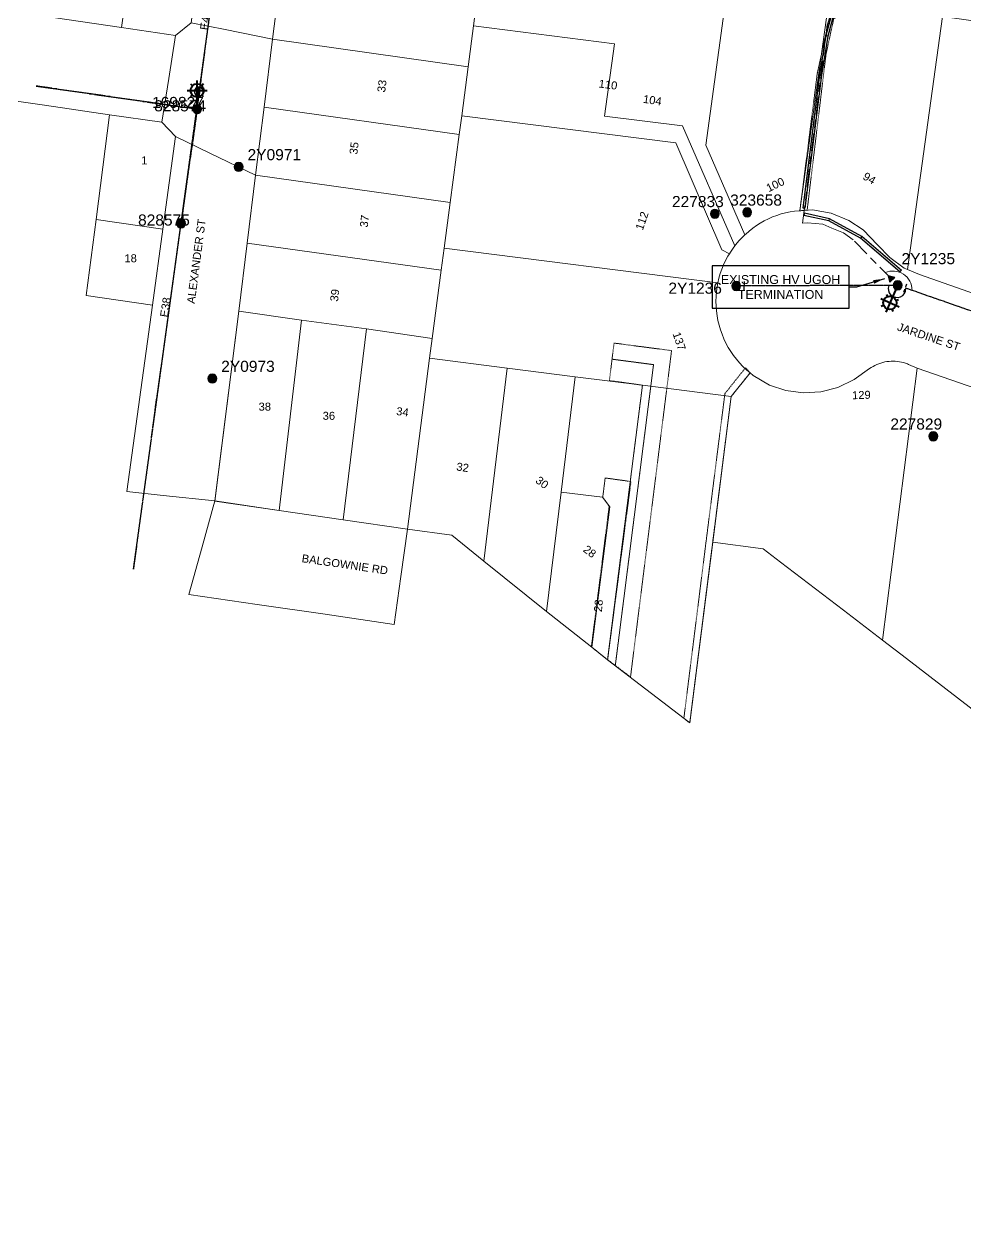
# Model space of a CAD drawing. Header units: metres. Extents: x 15383 to 530218, y 6156255 to 6759712.
# Drawn here: x 305922.8 to 306134.6, y 6192579.4 to 6192848.5 of the extents above; entities that cross this region are included whole.
import ezdxf
from ezdxf.enums import TextEntityAlignment as Align

# ---------------------------------------------------------------- set-up
doc = ezdxf.new("R2010")
doc.units = ezdxf.units.M
for name, pattern in [('Cable Exist OH', [1, 1, 0]), ('Cable Exist UG', [8.2, 4, -1.2, 1.8, -1.2]), ('HIDDEN', [0.375, 0.25, -0.125]), ('HIDDEN2', [0.1875, 0.125, -0.0625])]:
    doc.linetypes.add(name, pattern=pattern)
doc.layers.get('0').update_dxf_attribs({"color": 6})
for name, color, linetype in [('_User Miscellaneous1', 7, 'Continuous'), ('Equip_SP_HV_EXT', 7, 'Continuous'), ('Equip_SP_LV_EXT', 7, 'Continuous'), ('Equip_SP_SL_EXT', 7, 'Continuous'), ('Mains_HV_EXT', 7, 'Continuous'), ('Mains_HV_NEW', 2, 'Continuous'), ('Mains_HV_NEW_UGOH', 2, 'Continuous'), ('Mains_LV_EXT', 7, 'Continuous'), ('Mains_SL_EXT', 7, 'Continuous'), ('Notes_HV_MISC', 7, 'Continuous'), ('OH_Details_SP_MISC', 7, 'Continuous'), ('Services_SL_EXT', 7, 'Continuous'), ('SupportsOH_SP_MISC', 7, 'Continuous'), ('SupportsOH_SP_TR_HV_LV_SL_EXT', 7, 'Continuous'), ('UG_Details_SP_MISC', 7, 'Continuous')]:
    doc.layers.add(name, color=color, linetype=linetype)
for name, color, linetype, lineweight in [('Cadastre Buildings_SP_EXT', 9, 'Continuous', 5), ('Cadastre Land Parcels_SP_EXT', 9, 'Continuous', 5), ('Cadastre Other Property_SP_EXT', 9, 'HIDDEN', 5), ('Cadastre Roads_SP_EXT', 9, 'Continuous', 5)]:
    doc.layers.add(name, color=color, linetype=linetype, lineweight=lineweight)
doc.styles.add('iecARIAL', font='arial.ttf', dxfattribs={"height": 2})
doc.styles.add('POLE_LABEL', font='arial.ttf')
doc.styles.get("Standard").update_dxf_attribs({"font": 'arial.ttf'})
doc.linetypes.add('Cable New UG', pattern='A,7,-0.25,["x",Standard,S=2,R=0,X=0.2,Y=-0.8],-2.1', length=9.35)
doc.dimstyles.get("Standard").update_dxf_attribs({"dimtxt": 0.18, "dimasz": 0.18, "dimexe": 0.18, "dimexo": 0.0625, "dimgap": 0.09, "dimtad": 0, "dimtih": 1, "dimtoh": 1, "dimdec": 4, "dimzin": 0, "dimdsep": 46, "dimtxsty": 'Standard', "dimcen": 0.09, "dimadec": 0, "dimazin": 0, "dimtfac": 1, "dimtdec": 4, "dimtofl": 0, "dimtmove": 0, "dimatfit": 3, "dimfxl": 1, "dimtolj": 1, "dimtzin": 0, "dimarcsym": 0})

# ---------------------------------------------------------------- blocks, each defined once
blk = doc.blocks.new('LV_OH_LINKS_CLOSED_EXT')
for p, q in [((-0.17, 4.97), (-0.17, 3)), ((0.17, 4.97), (0.17, 3))]:
    blk.add_line(p, q)
blk.add_lwpolyline([(0, 2.99, 1), (0, 4.98, 1)], format="xyb", close=True)
at = {"flags": 9}
for tag, p in [('ACTUAL_STATUS', (0, 0)), ('CONSTRUCTED_VOLTAGE', (0, -0.2)), ('OPERATING_VOLTAGE', (0, -0.6)), ('ORIENTATION', (0, -0.8)), ('OWNED_BY', (0, -1)), ('STATE', (0, -1.2)), ('SWITCH_TYPE', (0, -1.4)), ('NO_PHASES', (0, -0.4)), ('USAGE', (0, -1.6)), ('NOTES', (0, -1.8))]:
    blk.add_attdef(tag, text='', height=0.2, dxfattribs=at).set_placement(p, align=Align.MIDDLE_LEFT)
at = {"flags": 1}
blk.add_attdef('Z', (0, 0), '', height=0.2, dxfattribs=at)
blk = doc.blocks.new('SL_LANTERN_EXT')
at = {"lineweight": 40}
for p, q in [((-1.46, 5.68), (-1.06, 5.28)), ((0, 1.97), (0, 6.47)), ((1.46, 5.68), (1.06, 5.28)), ((-2.25, 4.22), (2.25, 4.22)), ((-1.46, 2.76), (-1.06, 3.16)), ((0, 0), (0, 2.72)), ((1.46, 2.76), (1.06, 3.16))]:
    blk.add_line(p, q, dxfattribs=at)
blk.add_circle((0, 4.22), 1.5, dxfattribs=at)
at = {"style": 'iecARIAL', "flags": 8}
blk.add_attdef('ASSET_NUM', (1.5, 1.5), '', height=2.5, dxfattribs=at)
for tag, p, height, flags in [('OPERATING_VOLTAGE', (0.98, -1.65), 0.2, 9), ('ORIENTATION', (0.98, -1.85), 0.2, 9), ('OWNED_BY', (0.98, -2.05), 0.2, 9), ('STATE', (0.98, -2.25), 0.2, 9), ('CONSTRUCTED_VOLTAGE', (0.98, -0.65), 0.2, 9), ('CONTROL_TYPE', (0.98, -0.85), 0.2, 9), ('LANTERN_PURPOSE', (0.98, -1.05), 0.2, 9), ('LANTERN_TYPE', (0.98, -1.25), 0.2, 9), ('NO_PHASES', (0.98, -1.45), 0.2, 9), ('USAGE', (0.98, -2.45), 0.2, 9), ('CEXIST', (0.98, -2.65), 0.2, 9), ('CNEW', (0.98, -2.85), 0.2, 9), ('LNUMBER', (2.18, -3.25), 2.5, 8), ('CNUMBER', (0.98, -3.05), 0.2, 9), ('CREMOVE', (0.98, -3.25), 0.2, 9), ('CREPLACE', (0.98, -3.45), 0.2, 9), ('LKINGHEIGHT', (0.98, -3.65), 0.2, 9), ('LBRACKET', (0.98, -3.85), 0.2, 9), ('LBRACKETVOCAB', (0.98, -4.05), 0.2, 9), ('LCATEGORY', (0.98, -4.25), 0.2, 9), ('LCHARGE1', (0.98, -4.45), 0.2, 9), ('LCHARGE1PERCENT', (0.98, -4.65), 0.2, 9), ('LCHARGE2', (0.98, -4.85), 0.2, 9), ('LCHARGE2PERCENT', (0.98, -5.05), 0.2, 9), ('LCHARGE3', (0.98, -5.25), 0.2, 9), ('LCHARGE3PERCENT', (0.98, -5.45), 0.2, 9), ('LEXIST', (0.98, -5.65), 0.2, 9), ('LLAMP', (0.98, -5.85), 0.2, 9), ('LLAMPVOCAB', (0.98, -6.05), 0.2, 9), ('LMAST', (0.98, -6.25), 0.2, 9), ('LMASTVOCAB', (0.98, -6.45), 0.2, 9), ('LNEW', (0.98, -6.65), 0.2, 9), ('LANTNUMBER', (0.98, -6.85), 0.2, 9), ('LOUTREACH', (0.98, -7.25), 0.2, 9), ('LOUTREACHVOCAB', (0.98, -7.45), 0.2, 9), ('LRATECODE', (0.98, -7.65), 0.2, 9), ('LREMOVE', (0.98, -7.85), 0.2, 9), ('LREPLACE', (0.98, -8.05), 0.2, 9), ('LTYPE', (0.98, -8.25), 0.2, 9), ('STREETNAME', (0.98, -9.25), 0.2, 9), ('SUBURB', (0.98, -9.45), 0.2, 1), ('LTYPEVOCAB', (0.98, -8.45), 0.2, 9), ('LEGEND', (0.98, -8.65), 0.2, 9), ('LOCATION', (0.98, -8.85), 0.2, 9), ('NOTES', (0.98, -9.05), 0.2, 9)]:
    blk.add_attdef(tag, p, '', height=height, dxfattribs=dict(flags=flags))
blk = doc.blocks.new('POLE_EXT')
blk.add_hatch(color=256).paths.add_polyline_path([(-1, 0, 1), (1, 0, 1)])
blk.add_lwpolyline([(-1, 0, 1), (1, 0, 1)], format="xyb", close=True)
for tag, height, flags, p in [('pNumber', 2.5, 8, (-17.84, 2.07)), ('OWNED_BY', 0.2, 9, (1.35, -0.4)), ('SPECIAL_USE', 0.2, 9, (1.35, -0.8)), ('STATE', 0.2, 9, (1.35, -1)), ('cLV', 0.2, 9, (1.35, -1.4)), ('hDepth', 0.2, 9, (1.35, -1.6)), ('hDia', 0.2, 9, (1.35, -1.8)), ('cHV', 0.2, 9, (1.35, -2)), ('PARENT', 0.2, 9, (1.35, -0.6)), ('USAGE', 0.2, 9, (1.35, -1.2)), ('LBRACKET', 0.2, 9, (1.35, -2.2)), ('LExisting', 0.2, 9, (1.35, -2.4)), ('LANTNUMBER', 0.2, 9, (1.35, -2.6)), ('LOther', 0.2, 9, (1.35, -2.8)), ('cLinedev', 0.2, 9, (1.35, -3.4)), ('pExisting', 0.2, 9, (1.35, -3.8)), ('pFooting', 0.2, 9, (1.35, -4.4)), ('pNew', 0.2, 9, (1.35, -4.6)), ('pRelocate', 0.2, 9, (1.35, -5)), ('pRemove', 0.2, 9, (1.35, -5.2)), ('pReplace', 0.2, 9, (1.35, -5.4)), ('LRemove', 0.2, 9, (1.35, -3)), ('LEGEND', 0.2, 9, (1.35, -3.2)), ('LOCATION', 0.2, 9, (1.35, -3.6)), ('PFNUMBER', 0.2, 9, (1.35, -4)), ('NEWPFNUMBER', 0.2, 9, (1.35, -4.2)), ('pStay', 0.2, 9, (1.35, -5.6)), ('pType', 0.2, 9, (1.35, -5.8)), ('cspan', 0.2, 9, (1.35, -6)), ('STREETNAME', 0.2, 9, (1.35, -6.2)), ('SUBURB', 0.2, 9, (1.35, -6.4)), ('OPERATED_BY', 0.2, 9, (1.36, -7.01)), ('NOTES', 0.2, 9, (1.35, -6.6)), ('MAINTAINED_BY', 0.2, 9, (1.36, -6.81))]:
    blk.add_attdef(tag, text='', height=height, dxfattribs=dict(flags=flags)).set_placement(p, align=Align.MIDDLE_LEFT)
at = {"style": 'POLE_LABEL'}
for tag, height, flags, p in [('ASSET_NUM', 2.5, 8, (2, 2)), ('STRUCTURE_PLANT_NUMBER', 0.2, 9, (1.35, 0.03)), ('STREET_CODE', 0.2, 9, (1.35, -0.2))]:
    blk.add_attdef(tag, text='', height=height, dxfattribs=dict(at, flags=flags)).set_placement(p, align=Align.MIDDLE_LEFT)
at = {"flags": 1}
blk.add_attdef('Z', (1.35, -7.33), '', height=0.2, dxfattribs=at)
blk = doc.blocks.new('End Shackle_EXT')
blk.add_wipeout([(0, 0.25), (1.81, 0.25), (1.82, -0.25), (0, -0.25)])
blk.add_line((1.81, -1), (1.81, 1))
at = {"flags": 1}
blk.add_attdef('Z', (0, 0), '', height=0.2, dxfattribs=at)
at = {"flags": 9}
for tag, p in [('CONNECTOR_TYPE', (0, 0)), ('CONSTRUCTED_VOLTAGE', (0, -0.2)), ('OPERATING_VOLTAGE', (0, -0.6)), ('ORIENTATION', (0, -0.8)), ('OWNED_BY', (0, -1)), ('STATE', (0, -1.2)), ('NO_PHASES', (0, -0.4)), ('USAGE', (0, -1.4)), ('NOTES', (0, -1.6))]:
    blk.add_attdef(tag, text='', height=0.2, dxfattribs=at).set_placement(p, align=Align.MIDDLE_LEFT)
blk = doc.blocks.new('UGOH_EXT')
blk.add_hatch(color=256).paths.add_polyline_path([(-0.75, 1.7), (0.75, 1.7), (0, 3)])
for p, q in [((0, 3), (-0.75, 1.7)), ((0.75, 1.7), (0, 3)), ((-0.75, 1.7), (0.75, 1.7))]:
    blk.add_line(p, q)
for tag, flags, p in [('CONSTRUCTED_VOLTAGE', 9, (1.5, 0)), ('ACTUAL_STATUS', 9, (1.5, -1.6)), ('OPERATING_VOLTAGE', 9, (1.5, -0.2)), ('ORIENTATION', 9, (1.5, -0.4)), ('STATE', 9, (1.5, -0.6)), ('OWNED_BY', 9, (1.5, -1)), ('OPERATED_BY', 9, (1.5, -1.2)), ('TYPE', 1, (1.5, -2)), ('USAGE', 9, (1.5, -0.8)), ('MAINTAINED_BY', 9, (1.5, -1.4)), ('NUMBER_OF_PHASES', 9, (1.5, -1.8))]:
    blk.add_attdef(tag, text='', height=0.2, dxfattribs=dict(flags=flags)).set_placement(p, align=Align.MIDDLE_LEFT)
blk = doc.blocks.new('End Shackle_NEW')
blk.add_line((1, 1.81), (-1, 1.81))
at = {"flags": 1}
blk.add_attdef('Z', (0, 0), '', height=0.2, dxfattribs=at)
at = {"flags": 9}
for tag, p in [('CONNECTOR_TYPE', (0, 0)), ('CONSTRUCTED_VOLTAGE', (0, -0.2)), ('OPERATING_VOLTAGE', (0, -0.6)), ('ORIENTATION', (0, -0.8)), ('OWNED_BY', (0, -1)), ('STATE', (0, -1.2)), ('OPERATED_BY', (0, -2.01)), ('NO_PHASES', (0, -0.4)), ('USAGE', (0, -1.4)), ('NOTES', (0, -1.6)), ('MAINTAINED_BY', (0, -1.81))]:
    blk.add_attdef(tag, text='', height=0.2, dxfattribs=at).set_placement(p, align=Align.MIDDLE_LEFT)
blk.add_wipeout([(-0.25, 0), (-0.25, 1.81), (0.25, 1.82), (0.25, 0)])

msp = doc.modelspace()

# ---------------------------------------------------------------- linework, layer by layer
at = {"layer": 'Cadastre Buildings_SP_EXT', "linetype": 'Continuous'}
msp.add_lwpolyline([(306077.801, 6192731.94602), (306081.95599, 6192764.70402), (306062.00102, 6192767.23597), (306054.16402, 6192705.46999), (306072.63997, 6192691.281), (306077.801, 6192731.94602)], close=True, dxfattribs=at)
at = {"layer": 'Cadastre Land Parcels_SP_EXT', "linetype": 'Continuous'}
for points in [[(305965.36298, 6192886.22898), (305950.60499, 6192888.39798), (305944.81399, 6192847.677), (305956.94798, 6192845.90796), (305960.49303, 6192848.77798), (305965.36298, 6192886.22898)], [(306072.92703, 6192858.037), (306026.19103, 6192864.52097), (306025.96199, 6192862.89097), (306024.76799, 6192854.03297), (306023.98696, 6192848.09702), (306055.742, 6192844.06799), (306053.48502, 6192827.78299), (306071.03203, 6192825.55701), (306082.79899, 6192798.59198), (306083.01903, 6192798.88197), (306083.71703, 6192799.70603), (306084.45797, 6192800.49201), (306085.046, 6192801.05301), (306076.23102, 6192821.24903), (306081.16802, 6192856.89601), (306072.92703, 6192858.037)], [(306024.76799, 6192854.03297), (305980.68799, 6192860.36801), (305978.77497, 6192845.059), (306022.77097, 6192838.86697), (306023.98696, 6192848.09702), (306024.76799, 6192854.03297)], [(306103.95297, 6192853.73503), (306081.16802, 6192856.89601), (306076.23102, 6192821.24903), (306085.046, 6192801.05301), (306085.22699, 6192801.23197), (306085.99796, 6192801.91399), (306086.80302, 6192802.55502), (306087.642, 6192803.15303), (306088.50899, 6192803.70502), (306089.40503, 6192804.21196), (306090.32599, 6192804.672), (306091.27, 6192805.08398), (306092.23397, 6192805.44403), (306093.215, 6192805.75398), (306094.21201, 6192806.012), (306095.22103, 6192806.21702), (306096.238, 6192806.37002), (306097.26302, 6192806.46904), (306097.40903, 6192806.47796), (306103.95297, 6192853.73503)], [(306106.13603, 6192853.43196), (306103.95297, 6192853.73503), (306097.40903, 6192806.47796), (306100.26403, 6192806.66602), (306104.44304, 6192805.956), (306108.44398, 6192804.28404), (306111.65196, 6192802.17501), (306114.88899, 6192798.80698), (306117.69303, 6192795.97), (306120.904, 6192793.58899), (306121.61597, 6192793.27797), (306129.5, 6192850.19103), (306106.13603, 6192853.43196)], [(306147.58796, 6192783.99598), (306156.24597, 6192846.47903), (306138.59199, 6192848.92797), (306129.5, 6192850.19103), (306121.61597, 6192793.27797), (306124.33502, 6192792.13999), (306147.58796, 6192783.99598)], [(306082.79899, 6192798.59198), (306071.03203, 6192825.55701), (306053.48502, 6192827.78299), (306055.742, 6192844.06799), (306023.98696, 6192848.09702), (306022.77097, 6192838.86697), (306021.33, 6192827.82998), (306069.47596, 6192821.727), (306079.88596, 6192797.71501), (306081.55703, 6192796.80103), (306081.78202, 6192797.17097), (306082.37597, 6192798.03804), (306082.79899, 6192798.59198)], [(306022.77097, 6192838.86697), (305978.77497, 6192845.059), (305976.85002, 6192829.80996), (306020.772, 6192823.62703), (306021.33, 6192827.82998), (306022.77097, 6192838.86697)], [(306020.772, 6192823.62703), (305976.85002, 6192829.80996), (305974.95299, 6192814.49697), (306018.74397, 6192808.32102), (306020.772, 6192823.62703)], [(305956.93199, 6192823.18104), (305953.86702, 6192826.42099), (305942.12196, 6192828.09604), (305939.05903, 6192804.53199), (305954.09704, 6192802.36104), (305956.93199, 6192823.18104)], [(306081.55703, 6192796.80103), (306079.88596, 6192797.71501), (306069.47596, 6192821.727), (306021.33, 6192827.82998), (306020.772, 6192823.62703), (306018.74397, 6192808.32102), (306017.38701, 6192798.09201), (306078.94999, 6192790.28297), (306079.199, 6192791.32503), (306079.50003, 6192792.35304), (306079.85398, 6192793.36304), (306080.26199, 6192794.35298), (306080.71999, 6192795.32102), (306081.22897, 6192796.26203), (306081.55703, 6192796.80103)], [(306017.38701, 6192798.09201), (306018.74397, 6192808.32102), (305974.95299, 6192814.49697), (305973.05499, 6192799.16702), (306016.72902, 6192793.12896), (306017.38701, 6192798.09201)], [(305954.09704, 6192802.36104), (305939.05903, 6192804.53199), (305936.83596, 6192787.42497), (305951.77098, 6192785.267), (305954.09704, 6192802.36104)], [(306016.72902, 6192793.12896), (305973.05499, 6192799.16702), (305971.15698, 6192783.91896), (305985.30902, 6192781.904), (305999.94096, 6192779.89302), (306014.69498, 6192777.77401), (306016.72902, 6192793.12896)], [(306078.94999, 6192790.28297), (306017.38701, 6192798.09201), (306016.72902, 6192793.12896), (306014.69498, 6192777.77401), (306014.10201, 6192773.308), (306031.57597, 6192771.07902), (306046.88604, 6192769.14003), (306062.00099, 6192767.23602), (306081.95603, 6192764.70396), (306086.22197, 6192770.01399), (306085.39597, 6192770.718), (306084.60804, 6192771.46397), (306083.86004, 6192772.25101), (306083.15603, 6192773.07604), (306082.49504, 6192773.93702), (306081.87998, 6192774.83103), (306081.31103, 6192775.75596), (306080.79296, 6192776.70898), (306080.32603, 6192777.68903), (306079.90998, 6192778.69196), (306079.54703, 6192779.71397), (306079.23804, 6192780.75497), (306078.98497, 6192781.81099), (306078.78604, 6192782.87699), (306078.644, 6192783.95296), (306078.55903, 6192785.03504), (306078.52996, 6192786.12003), (306078.55699, 6192787.20502), (306078.64197, 6192788.287), (306078.78401, 6192789.36298), (306078.94999, 6192790.28297)], [(305985.30902, 6192781.904), (305971.15698, 6192783.91896), (305965.79996, 6192741.19097), (305980.25498, 6192739.07496), (305985.30902, 6192781.904)], [(305999.94096, 6192779.89302), (305985.30902, 6192781.904), (305980.25498, 6192739.07496), (305994.68897, 6192736.96001), (305999.94096, 6192779.89302)], [(306014.69498, 6192777.77401), (305999.94096, 6192779.89302), (305994.68897, 6192736.96001), (306009.10203, 6192734.88799), (306014.10201, 6192773.308), (306014.69498, 6192777.77401)], [(306031.57597, 6192771.07902), (306014.10201, 6192773.308), (306009.10203, 6192734.88799), (306019.10004, 6192733.46999), (306026.29897, 6192727.65099), (306031.57597, 6192771.07902)], [(306046.88604, 6192769.14003), (306031.57597, 6192771.07902), (306026.29897, 6192727.65099), (306040.43396, 6192716.36703), (306043.71198, 6192743.18004), (306046.88604, 6192769.14003)], [(306123.79999, 6192771.10596), (306121.86904, 6192771.92498), (306121.65404, 6192772.01296), (306121.20999, 6192772.17496), (306120.75702, 6192772.31302), (306120.29999, 6192772.42697), (306119.835, 6192772.51698), (306119.36702, 6192772.58297), (306118.89603, 6192772.62404), (306118.42398, 6192772.641), (306117.95202, 6192772.63199), (306117.48103, 6192772.60001), (306117.01198, 6192772.54198), (306116.547, 6192772.46098), (306116.08599, 6192772.35401), (306115.63196, 6192772.22301), (306115.185, 6192772.07002), (306114.74704, 6192771.893), (306114.31898, 6192771.69302), (306113.90099, 6192771.47201), (306113.49696, 6192771.229), (306113.10503, 6192770.96401), (306109.64398, 6192768.51101), (306105.96802, 6192766.75602), (306102.11203, 6192765.76501), (306098.16401, 6192765.52996), (306094.26403, 6192766.04503), (306090.61501, 6192767.25704), (306086.90001, 6192769.40803), (306086.22197, 6192770.01399), (306081.95603, 6192764.70396), (306077.80104, 6192731.94599), (306089.14198, 6192730.42004), (306093.09698, 6192727.46602), (306107.25299, 6192716.59599), (306116.03599, 6192709.85197), (306123.79999, 6192771.10596)], [(306155.815, 6192759.94796), (306123.79999, 6192771.10596), (306116.03599, 6192709.85197), (306121.39602, 6192705.73602), (306135.52199, 6192694.88904), (306143.01198, 6192689.13797), (306146.50403, 6192686.45699), (306146.88104, 6192689.436), (306155.815, 6192759.94796)], [(306054.16403, 6192705.46996), (306062.00099, 6192767.23602), (306046.88604, 6192769.14003), (306043.71198, 6192743.18004), (306053.00502, 6192742.05804), (306054.64703, 6192739.915), (306050.62799, 6192708.277), (306054.16403, 6192705.46996)], [(306050.62799, 6192708.277), (306054.64703, 6192739.915), (306053.00502, 6192742.05804), (306043.71198, 6192743.18004), (306040.43396, 6192716.36703), (306050.62799, 6192708.277)]]:
    msp.add_lwpolyline(points, close=True, dxfattribs=at)
at = {"layer": 'Cadastre Other Property_SP_EXT', "linetype": 'HIDDEN2'}
for points in [[(306101.35822, 6192837.54635), (306097.40983, 6192806.47812), (306099.05988, 6192806.65623), (306103.31096, 6192841.74963), (306105.07538, 6192849.82269), (306105.35043, 6192849.78518), (306107.07294, 6192856.11001), (306105.55593, 6192856.31716), (306103.83359, 6192849.99217), (306104.08125, 6192849.95847), (306101.35822, 6192837.54635)], [(306064.49277, 6192771.86793), (306055.89484, 6192704.18673), (306059.31329, 6192701.59309), (306068.55097, 6192775.01649), (306055.60949, 6192776.71667), (306055.16065, 6192773.09263), (306064.49277, 6192771.86793)], [(306055.89484, 6192704.18673), (306064.49277, 6192771.86793), (306055.16065, 6192773.09263), (306054.56515, 6192768.28855), (306062.00097, 6192767.23615), (306054.16403, 6192705.47002), (306055.89484, 6192704.18673)], [(306072.64004, 6192691.28103), (306077.80109, 6192731.94581), (306081.95606, 6192764.70418), (306086.22207, 6192770.01396), (306085.20172, 6192771.18139), (306080.55093, 6192765.34109), (306076.32309, 6192732.12956), (306071.31906, 6192692.32047), (306072.64004, 6192691.28103)], [(306059.41604, 6192745.56328), (306053.61708, 6192746.37433), (306053.06474, 6192742.03511), (306054.51436, 6192740.01746), (306050.50729, 6192708.37888), (306054.16403, 6192705.47002), (306059.41604, 6192745.56328)]]:
    msp.add_lwpolyline(points, close=True, dxfattribs=at)
at = {"layer": 'Cadastre Roads_SP_EXT', "linetype": 'Continuous'}
for points in [[(305987.43601, 6192910.21901), (305977.63902, 6192916.797), (305970.05497, 6192921.89003), (305965.36302, 6192886.22899), (305960.49296, 6192848.77799), (305968.09502, 6192847.23202), (305978.77498, 6192845.059), (305980.68804, 6192860.36803), (305983.22197, 6192880.86397), (305983.99297, 6192887.29802), (305985.22104, 6192895.52502), (305987.43601, 6192910.21901)], [(305840.37904, 6192863.01597), (305828.32804, 6192864.78103), (305826.98597, 6192854.837), (305825.65997, 6192844.99904), (305837.62399, 6192843.23398), (305852.647, 6192841.04003), (305867.612, 6192838.84898), (305882.53002, 6192836.70598), (305897.56399, 6192834.53101), (305912.24402, 6192832.40302), (305927.48603, 6192830.21904), (305942.12201, 6192828.09599), (305953.86702, 6192826.42101), (305955.41802, 6192836.23301), (305956.94801, 6192845.90797), (305944.81401, 6192847.677), (305929.96204, 6192849.88296), (305915.11696, 6192852.08001), (305900.05703, 6192854.28297), (305885.50698, 6192856.416), (305870.17799, 6192858.68599), (305855.52603, 6192860.80603), (305840.37904, 6192863.01597)], [(305974.95302, 6192814.497), (305964.62399, 6192819.474), (305956.93203, 6192823.18098), (305954.09697, 6192802.36096), (305951.771, 6192785.267), (305946.00101, 6192743.34102), (305954.19102, 6192742.45196), (305965.80004, 6192741.19104), (305971.15702, 6192783.91901), (305973.05498, 6192799.16703), (305974.95302, 6192814.497)], [(305980.25499, 6192739.07497), (305965.80004, 6192741.19104), (305962.94, 6192730.86801), (305959.97098, 6192720.15202), (305975.32399, 6192717.92901), (305990.64804, 6192715.73099), (306006.11303, 6192713.44599), (306007.61599, 6192724.23201), (306009.102, 6192734.88804), (305994.689, 6192736.95996), (305980.25499, 6192739.07497)]]:
    msp.add_lwpolyline(points, close=True, dxfattribs=at)
msp.add_lwpolyline([(306147.58802, 6192783.99601), (306124.335, 6192792.14001), (306121.61597, 6192793.27801), (306120.90396, 6192793.58902), (306117.69299, 6192795.97001), (306114.88902, 6192798.80701), (306111.65199, 6192802.17499), (306108.44402, 6192804.28399), (306104.44298, 6192805.95598), (306100.264, 6192806.66604), (306097.40898, 6192806.47804), (306097.26301, 6192806.46903), (306096.23796, 6192806.37004), (306095.22103, 6192806.21701), (306094.21196, 6192806.01196), (306093.21499, 6192805.75402), (306092.234, 6192805.44398), (306091.26997, 6192805.08396), (306090.32598, 6192804.67201), (306089.40504, 6192804.21203), (306088.509, 6192803.70497), (306087.64202, 6192803.15297), (306086.80302, 6192802.55497), (306085.99803, 6192801.91396), (306085.22703, 6192801.23197), (306085.046, 6192801.05298), (306084.45798, 6192800.49197), (306083.717, 6192799.70596), (306083.01903, 6192798.88198), (306082.79898, 6192798.59198), (306082.37599, 6192798.03804), (306081.78196, 6192797.17097), (306081.55704, 6192796.80097), (306081.22899, 6192796.26204), (306080.71999, 6192795.32096), (306080.26204, 6192794.35304), (306079.85398, 6192793.36296), (306079.49996, 6192792.35301), (306079.19901, 6192791.32504), (306078.94999, 6192790.28303), (306078.78398, 6192789.36297), (306078.64198, 6192788.28697), (306078.55703, 6192787.20496), (306078.53001, 6192786.12003), (306078.55897, 6192785.03502), (306078.64401, 6192783.95301), (306078.78601, 6192782.877), (306078.98496, 6192781.81098), (306079.23796, 6192780.75502), (306079.54703, 6192779.71398), (306079.90996, 6192778.69202), (306080.32597, 6192777.68904), (306080.79302, 6192776.70902), (306081.31102, 6192775.75603), (306081.87998, 6192774.83103), (306082.49503, 6192773.93702), (306083.156, 6192773.07604), (306083.85997, 6192772.251), (306084.60801, 6192771.46402), (306085.39596, 6192770.71801), (306086.22197, 6192770.01404), (306086.89998, 6192769.40799), (306090.61501, 6192767.25704), (306094.26398, 6192766.04496), (306098.164, 6192765.52996), (306102.11197, 6192765.76503), (306105.96802, 6192766.756), (306109.64401, 6192768.51098), (306113.10498, 6192770.96403), (306113.49697, 6192771.22903), (306113.90097, 6192771.47196), (306114.319, 6192771.69299), (306114.74702, 6192771.89301), (306115.18502, 6192772.06997), (306115.63202, 6192772.223), (306116.086, 6192772.35396), (306116.54696, 6192772.46099), (306117.01198, 6192772.54196), (306117.48097, 6192772.59998), (306117.95199, 6192772.63204), (306118.42399, 6192772.64104), (306118.89598, 6192772.624), (306119.367, 6192772.58303), (306119.83502, 6192772.51697), (306120.30004, 6192772.42699), (306120.75702, 6192772.31299), (306121.21003, 6192772.17497), (306121.65403, 6192772.01301), (306121.86897, 6192771.92497), (306123.80004, 6192771.10602), (306155.81502, 6192759.94798)], dxfattribs=at)
at = {"layer": 'Mains_HV_EXT', "color": 2, "linetype": 'Cable Exist UG', "lineweight": 0}
msp.add_lwpolyline([(306118.22568, 6192790.91799), (306109.38689, 6192799.91288), (306107.20899, 6192801.50512), (306104.6482, 6192802.58385), (306102.57173, 6192803.43962), (306099.13725, 6192803.77687), (306098.03341, 6192803.71589), (306103.61101, 6192848.49201), (306106.31402, 6192856.21307), (306131.09624, 6192926.98358)], dxfattribs=at)
at = {"layer": 'Mains_HV_EXT', "linetype": 'Cable Exist OH'}
msp.add_lwpolyline([(305947.46298, 6192725.88399), (305966.90696, 6192867.098)], dxfattribs=at)
at = {"layer": 'Mains_HV_EXT', "color": 2, "linetype": 'Cable Exist OH', "lineweight": 0}
msp.add_lwpolyline([(306165.23905, 6192773.70696), (306119.42004, 6192789.70757)], dxfattribs=at)
at = {"layer": 'Mains_HV_NEW_UGOH', "color": 2, "linetype": 'Continuous', "lineweight": 0}
msp.add_arc((306118.33676, 6192788.60852), 4.31703, 359.5993837, 113.5708669, dxfattribs=at).dxf.unprotected_set("ltscale", 0)
at = {"layer": 'Mains_LV_EXT', "linetype": 'Cable Exist OH'}
for points in [[(305961.806, 6192829.33999), (305966.90696, 6192867.098)], [(305961.806, 6192829.33999), (305925.62004, 6192834.53696)], [(305961.806, 6192829.33999), (305958.16198, 6192803.64699)], [(305958.16198, 6192803.64699), (305952.30902, 6192761.73103), (305947.46298, 6192725.88399)], [(306165.23905, 6192773.70696), (306119.41998, 6192789.70753)]]:
    msp.add_lwpolyline(points, dxfattribs=at)
at = {"layer": 'Mains_LV_EXT', "linetype": 'Continuous'}
for points in [[(305962.05077, 6192831.32563, 0.458458365), (305959.82604, 6192829.624)], [(306117.40881, 6192789.67811, 1.198470531), (306121.28266, 6192788.98517)]]:
    msp.add_lwpolyline(points, format="xyb", dxfattribs=at)
at = {"layer": 'Mains_SL_EXT', "linetype": 'Cable Exist OH'}
for points in [[(305961.806, 6192829.33999), (305966.90696, 6192867.098)], [(305925.62004, 6192834.53696), (305961.806, 6192829.33999)], [(305961.806, 6192829.33999), (305958.16198, 6192803.64699), (305952.30902, 6192761.73103)], [(306214.30409, 6192765.16259), (306165.23905, 6192773.70696), (306119.41998, 6192789.70753)]]:
    msp.add_lwpolyline(points, dxfattribs=at)
at = {"layer": 'UG_Details_SP_MISC'}
for p, q in [((306106.03651, 6192856.27192), (306103.2531, 6192845.87366)), ((306106.49552, 6192856.13037), (306103.72311, 6192845.77318)), ((306103.2531, 6192845.87366), (306101.83399, 6192837.06169)), ((306103.72311, 6192845.77318), (306102.30921, 6192836.99361)), ((306103.2531, 6192845.87366), (306103.48811, 6192845.82342)), ((306103.72311, 6192845.77318), (306103.48811, 6192845.82342)), ((306101.83399, 6192837.06169), (306098.07505, 6192807.12429)), ((306102.30921, 6192836.99361), (306098.55131, 6192807.06449)), ((306101.83399, 6192837.06169), (306102.0716, 6192837.02765)), ((306102.30921, 6192836.99361), (306102.0716, 6192837.02765)), ((306098.07505, 6192807.12429), (306098.31318, 6192807.09439)), ((306098.55131, 6192807.06449), (306098.31318, 6192807.09439)), ((306098.33692, 6192805.43978), (306098.38817, 6192805.67425)), ((306103.90322, 6192804.22326), (306098.33692, 6192805.43978)), ((306098.43941, 6192805.90871), (306098.38817, 6192805.67425)), ((306104.07333, 6192804.67742), (306098.43941, 6192805.90871)), ((306103.90322, 6192804.22326), (306103.98827, 6192804.45034)), ((306111.09469, 6192800.2797), (306103.90322, 6192804.22326)), ((306104.07333, 6192804.67742), (306103.98827, 6192804.45034)), ((306111.36909, 6192800.67666), (306104.07333, 6192804.67742)), ((306111.09469, 6192800.2797), (306111.23189, 6192800.47818)), ((306119.9375, 6192792.70864), (306111.09469, 6192800.2797)), ((306111.36909, 6192800.67666), (306111.23189, 6192800.47818)), ((306120.24968, 6192793.07326), (306111.36909, 6192800.67666)), ((306119.9375, 6192792.70864), (306120.09359, 6192792.89095)), ((306120.24968, 6192793.07326), (306120.09359, 6192792.89095))]:
    msp.add_line(p, q, dxfattribs=at)

# ---------------------------------------------------------------- block references
at = {"layer": 'Equip_SP_HV_EXT', "linetype": 'Cable New UG', "lineweight": 0, "rotation": 44.51235496476139}
msp.add_blockref('UGOH_EXT', (306119.41998, 6192789.70753), dxfattribs=at)
at = {"layer": 'Equip_SP_LV_EXT', "rotation": 354.6679895071755}
msp.add_blockref('LV_OH_LINKS_CLOSED_EXT', (305961.80604, 6192829.34003), dxfattribs=at)
at = {"layer": 'Equip_SP_SL_EXT'}
ref = msp.add_blockref('SL_LANTERN_EXT', (305961.806, 6192829.34), dxfattribs=at)
ref.add_attrib('ASSET_NUM', '169827', dxfattribs={"layer": '0', "height": 2.5, "rotation": 359.9401062, "style": 'iecARIAL'}).set_placement((305963.306, 6192830.84), align=Align.MIDDLE_RIGHT)
at = {"layer": 'Equip_SP_SL_EXT', "rotation": 155.864237150648}
msp.add_blockref('SL_LANTERN_EXT', (306119.39619, 6192789.5961), dxfattribs=at)
at = {"layer": 'Services_SL_EXT'}
ref = msp.add_blockref('POLE_EXT', (306078.29239, 6192805.80262), dxfattribs=at)
ref.add_attrib('ASSET_NUM', '227833', dxfattribs={"layer": '0', "height": 2.5, "style": 'POLE_LABEL'}).set_placement((306080.29239, 6192806.55262), align=Align.BOTTOM_RIGHT)
ref = msp.add_blockref('POLE_EXT', (306085.56274, 6192806.14097), dxfattribs=at)
ref.add_attrib('ASSET_NUM', '323658', dxfattribs={"layer": '0', "height": 2.5, "style": 'POLE_LABEL'}).set_placement((306087.56274, 6192806.89097), align=Align.BOTTOM_CENTER)
ref = msp.add_blockref('POLE_EXT', (306127.43335, 6192755.75838), dxfattribs=at)
ref.add_attrib('ASSET_NUM', '227829', dxfattribs={"layer": '0', "height": 2.5, "style": 'POLE_LABEL'}).set_placement((306129.43335, 6192756.50838), align=Align.BOTTOM_RIGHT)
at = {"layer": 'SupportsOH_SP_TR_HV_LV_SL_EXT'}
ref = msp.add_blockref('POLE_EXT', (305961.80598, 6192829.34004), dxfattribs=at)
ref.add_attrib('ASSET_NUM', '828574', dxfattribs={"layer": '0', "height": 2.5, "style": 'POLE_LABEL'}).set_placement((305963.80598, 6192830.09004), align=Align.MIDDLE_RIGHT)
ref = msp.add_blockref('POLE_EXT', (305971.15097, 6192816.35503), dxfattribs=at)
ref.add_attrib('ASSET_NUM', '2Y0971', dxfattribs={"layer": '0', "height": 2.5, "style": 'POLE_LABEL'}).set_placement((305973.15097, 6192817.10503), align=Align.BOTTOM_LEFT)
ref = msp.add_blockref('POLE_EXT', (305958.16204, 6192803.64703), dxfattribs=at)
ref.add_attrib('ASSET_NUM', '828575', dxfattribs={"layer": '0', "height": 2.5, "style": 'POLE_LABEL'}).set_placement((305960.16204, 6192804.39703), align=Align.MIDDLE_RIGHT)
ref = msp.add_blockref('POLE_EXT', (305965.21998, 6192768.73696), dxfattribs=at)
ref.add_attrib('ASSET_NUM', '2Y0973', dxfattribs={"layer": '0', "height": 2.5, "style": 'POLE_LABEL'}).set_placement((305967.21998, 6192769.48696), align=Align.BOTTOM_LEFT)

# ---------------------------------------------------------------- texts
at = {"layer": 'Cadastre Land Parcels_SP_EXT'}
for s, rotation, p in [('33', 82.89418, (306004.0996, 6192833.03857)), ('110', 352.670875, (306052.06451, 6192834.23431)), ('104', 351.359672, (306062.03547, 6192830.79051)), ('35', 82.930328, (305997.82977, 6192819.06375)), ('100', 25.629999, (306090.38788, 6192810.64228)), ('94', 329.6, (306111.40856, 6192813.71344)), ('37', 82.942612, (306000.17364, 6192802.64124)), ('112', 71.029999, (306062.06182, 6192801.95523)), ('39', 82.907127, (305993.48102, 6192785.9643)), ('137', 289, (306068.7504, 6192778.83342)), ('129', 1.752, (306109.18747, 6192764.07573)), ('34', 351.77298, (306006.50584, 6192760.56457)), ('32', 351.796814, (306020.03582, 6192748.07917)), ('30', 322.67334, (306037.78142, 6192745.48341)), ('28', 322.712799, (306048.48519, 6192729.95944)), ('28', 84.592453, (306052.85651, 6192716.16396))]:
    msp.add_text(s, height=1.8, rotation=rotation, dxfattribs=at).set_placement(p)
for s, p in [('1', (305949.21539, 6192816.91818)), ('18', (305945.44076, 6192794.89629)), ('38', (305975.63021, 6192761.52221)), ('36', (305990.04846, 6192759.45797))]:
    msp.add_text(s, height=1.8, dxfattribs=at).set_placement(p)
at = {"layer": 'Cadastre Roads_SP_EXT'}
for s, rotation, p in [('ALEXANDER ST', 82.529587, (305961.25814, 6192785.48499)), ('JARDINE ST', 341.3564153, (306119.18691, 6192779.62675)), ('BALGOWNIE RD', 351.717499, (305985.24582, 6192727.44723))]:
    msp.add_text(s, height=1.8, rotation=rotation, dxfattribs=at).set_placement(p)
at = {"layer": 'Mains_LV_EXT'}
for s, rotation, p in [('E40', 81.2076729, (305964.19304, 6192847.01103)), ('E38', 80.95197, (305955.19804, 6192782.42597))]:
    msp.add_text(s, height=1.8, rotation=rotation, dxfattribs=at).set_placement(p)

# ---------------------------------------------------------------- leaders
at = {"layer": 'Notes_HV_MISC', "linetype": 'Continuous'}
msp.add_leader([(306116.42448, 6192791.18981), (306110.13797, 6192789.32204), (306108.50629, 6192789.32204)], dimstyle='Standard', override={"dimasz": 2.5, "dimfxl": 1.25}, dxfattribs=at)

# ---------------------------------------------------------------- next in the draw order: block references
at = {"layer": 'Mains_LV_EXT', "rotation": 358.9573802504285}
msp.add_blockref('End Shackle_EXT', (306083.09727, 6192789.56818), dxfattribs=at)

# ---------------------------------------------------------------- next in the draw order: block references
at = {"layer": 'Mains_SL_EXT', "rotation": 358.9573802504285}
msp.add_blockref('End Shackle_EXT', (306083.09727, 6192789.56818), dxfattribs=at)

# ---------------------------------------------------------------- next in the draw order: linework, layer by layer
at = {"layer": 'Mains_LV_EXT', "linetype": 'Cable Exist OH'}
msp.add_lwpolyline([(306119.41998, 6192789.70753), (306083.0973, 6192789.56815)], dxfattribs=at)
at = {"layer": 'Mains_SL_EXT', "linetype": 'Cable Exist OH'}
msp.add_lwpolyline([(306119.41998, 6192789.70753), (306083.0973, 6192789.56815)], dxfattribs=at)
at = {"layer": 'Notes_HV_MISC'}
msp.add_lwpolyline([(306077.66092, 6192784.55835), (306108.50629, 6192784.55835), (306108.50629, 6192794.08573), (306077.66092, 6192794.08573)], close=True, dxfattribs=at)
at = {"layer": 'OH_Details_SP_MISC', "color": 2, "linetype": 'Continuous', "lineweight": 0}
msp.add_lwpolyline([(306083.09733, 6192789.56816), (306119.43615, 6192789.70934), (306165.23911, 6192773.70695), (306214.30408, 6192765.16257), (306250.33548, 6192777.63603)], dxfattribs=at)

# ---------------------------------------------------------------- next in the draw order: block references
at = {"layer": 'SupportsOH_SP_MISC'}
ref = msp.add_blockref('POLE_EXT', (306083.09733, 6192789.56819), dxfattribs=at)
ref.add_attrib('ASSET_NUM', '2Y1236', dxfattribs={"layer": '0', "height": 2.5, "style": 'POLE_LABEL'}).set_placement((306079.87784, 6192790.31819), align=Align.TOP_RIGHT)

# ---------------------------------------------------------------- next in the draw order: texts
at = {"layer": 'Notes_HV_MISC', "insert": (306093.08361, 6192789.32204), "char_height": 2, "width": 30.6675701, "attachment_point": 5, "style": 'iecARIAL'}
msp.add_mtext('EXISTING HV UGOH TERMINATION', dxfattribs=at)

# ---------------------------------------------------------------- next in the draw order: block references
at = {"layer": 'Mains_HV_NEW', "color": 2, "linetype": 'Cable New UG', "lineweight": 0, "rotation": 250.7501141757928}
msp.add_blockref('End Shackle_NEW', (306119.42004, 6192789.70757), dxfattribs=at).dxf.unprotected_set("ltscale", 0)

# ---------------------------------------------------------------- next in the draw order: linework, layer by layer
at = {"layer": '_User Miscellaneous1', "lineweight": 0}
msp.add_circle((306130.20115, 6192931.43217), 36676.4716, dxfattribs=at)

# ---------------------------------------------------------------- next in the draw order: block references
at = {"layer": 'SupportsOH_SP_TR_HV_LV_SL_EXT'}
ref = msp.add_blockref('POLE_EXT', (306119.42004, 6192789.70757), dxfattribs=at)
ref.add_attrib('ASSET_NUM', '2Y1235', dxfattribs={"layer": '0', "height": 2.5, "style": 'POLE_LABEL'}).set_placement((306120.29164, 6192793.71347), align=Align.BOTTOM_LEFT)

doc.saveas('drawing.dxf')
